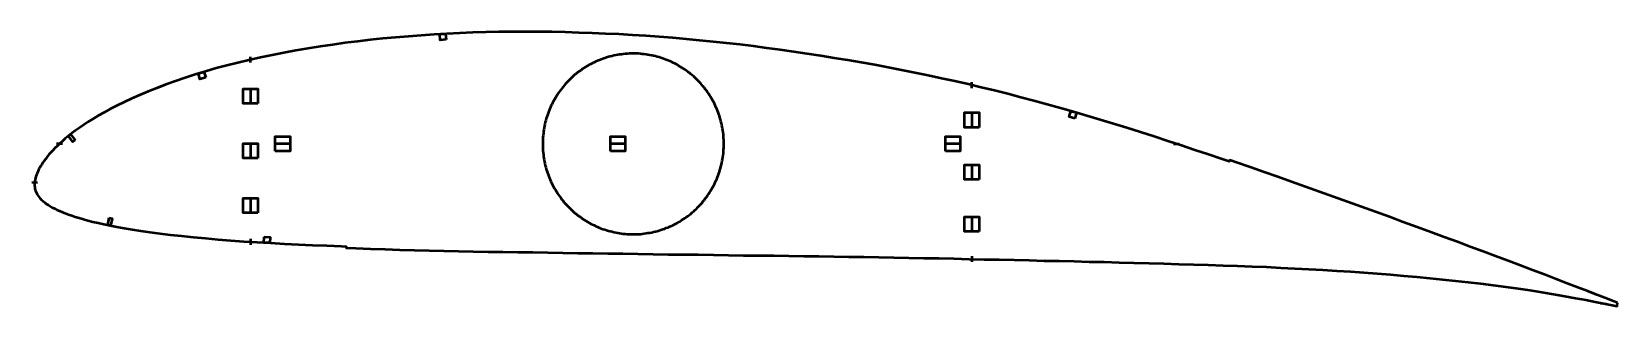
# Model space of a CAD drawing. Header units: metres. Extents: x -4 to 1074, y -10 to 176.
import ezdxf

# ---------------------------------------------------------------- set-up
doc = ezdxf.new("R2010")
doc.units = ezdxf.units.M
doc.layers.add('Layer', color=1, linetype='Continuous', lineweight=50)

msp = doc.modelspace()

# ---------------------------------------------------------------- linework, layer by layer
at = {"layer": 'Layer'}
for p, q in [((405, 161.4), (405, 161.9)), ((145, 155.2), (145, 159.2)), ((635, 137.9), (635, 141.9)), ((145, 137.9), (145, 126.9)), ((635, 121.7), (635, 110.7)), ((17.1, 100), (13.1, 100)), ((145, 100.8), (145, 89.8)), ((172.3, 100), (161.3, 100)), ((343.5, 100), (343, 100)), ((400, 100), (389, 100)), ((466.5, 100), (467, 100)), ((627.7, 100), (616.7, 100)), ((772, 100), (776, 100)), ((635, 86.3), (635, 75.3)), ((0.3, 73.5), (-3.7, 73.8)), ((145, 63.7), (145, 52.7)), ((635, 50.9), (635, 39.9)), ((145, 35.5), (145, 31.5)), ((405, 38.6), (405, 38.1)), ((635, 23.8), (635, 19.8)), ((684.7, 20.8), (688.7, 20.5)), ((999.3, 20.6), (999.1, 20.1)), ((994.7, 3.9), (994.6, 3.4)), ((1036.7, 6.4), (1036.5, 5.9)), ((1034.2, -2.3), (1034.1, -2.8)), ((1053.9, -5.9), (1053.8, -6.4)), ((1055.4, -0.8), (1055.2, -1.2)), ((1062.2, -8.2), (1066.2, -8.5))]:
    msp.add_line(p, q, dxfattribs=at)
for points in [[(1073.6, -7.9), (1070.3, -6.6), (1065.2, -4.6), (1059.6, -2.4), (1053.5, 0), (1046.8, 2.5), (1039.6, 5.3), (1032, 8.2), (1024.1, 11.2), (1015.9, 14.3), (1007.7, 17.4), (999.4, 20.5), (990.9, 23.7), (982.4, 26.9), (973.7, 30.2), (964.9, 33.4), (955.9, 36.7), (946.8, 40.1), (937.5, 43.5), (928.1, 46.9), (918.7, 50.4), (909.2, 53.8), (899.7, 57.3), (890.2, 60.7), (880.7, 64.1), (871.2, 67.5), (861.8, 70.9), (852.3, 74.3), (842.9, 77.6), (833.6, 80.9), (824.2, 84.2), (814.9, 87.4), (810.2, 89), (809.9, 88), (805.2, 89.6), (795.9, 92.7), (786.6, 95.8), (777.4, 98.9), (768.1, 101.9), (758.8, 104.9), (749.6, 107.9), (740.4, 110.8), (731.3, 113.6), (722.2, 116.4), (713.2, 119.1), (704.2, 121.7), (695.2, 124.3), (686.2, 126.8), (677.2, 129.3), (668.3, 131.6), (659.4, 133.9), (650.4, 136.2), (641.4, 138.3), (632.5, 140.5), (623.5, 142.5), (614.4, 144.5), (605.4, 146.4), (596.3, 148.3), (587.3, 150.1), (578.2, 151.9), (569.1, 153.6), (559.9, 155.2), (550.8, 156.8), (541.6, 158.3), (532.4, 159.8), (523.2, 161.2), (514.1, 162.6), (504.9, 163.9), (495.8, 165.1), (486.6, 166.3), (477.5, 167.4), (468.3, 168.4), (459.2, 169.4), (450.1, 170.3), (440.9, 171.2), (431.8, 171.9), (422.7, 172.7), (413.5, 173.3), (404.4, 173.9), (395.2, 174.4), (386.1, 174.8), (377, 175.2), (367.9, 175.5), (358.8, 175.8), (349.7, 176), (340.6, 176.1), (331.6, 176.1), (322.7, 176.1), (313.7, 176), (304.9, 175.9), (296.1, 175.6), (287.2, 175.2), (278.4, 174.8), (269.7, 174.3), (260.9, 173.7), (252.2, 173), (243.5, 172.3), (234.8, 171.5), (226.2, 170.6), (217.6, 169.6), (209.1, 168.5), (200.7, 167.3), (192.3, 166.1), (184, 164.8), (175.8, 163.3), (167.6, 161.8), (159.6, 160.3), (151.7, 158.6), (143.9, 156.9), (136.3, 155.1), (128.8, 153.2), (121.5, 151.3), (114.4, 149.2), (107.4, 147.1), (100.5, 144.9), (93.9, 142.6), (87.5, 140.3), (81.3, 137.9), (75.3, 135.5), (69.6, 133.1), (64.2, 130.7), (59.1, 128.4), (54.3, 126), (49.8, 123.7), (45.6, 121.4), (41.7, 119.2), (38.1, 117.1), (34.7, 115), (31.6, 113), (28.7, 111), (26, 109.1), (23.6, 107.2), (21.3, 105.4), (19.1, 103.6), (17.2, 101.9), (15.3, 100.3), (13.7, 98.7), (12.1, 97.1), (10.6, 95.6), (9.3, 94.1), (8, 92.7), (6.9, 91.3), (5.8, 89.9), (4.8, 88.6), (3.9, 87.3), (3.1, 86), (2.3, 84.8), (1.6, 83.6), (1, 82.3), (0.4, 81.1), (-0.1, 80), (-0.5, 78.9), (-0.9, 77.8), (-1.2, 76.7), (-1.4, 75.7), (-1.6, 74.6), (-1.7, 73.6), (-1.8, 72.6), (-1.8, 71.6), (-1.7, 70.6), (-1.5, 69.6), (-1.3, 68.6), (-0.9, 67.6), (-0.5, 66.7), (0, 65.7), (0.6, 64.7), (1.3, 63.8), (2.1, 62.8), (3, 61.9), (4, 61), (5.1, 60.2), (6.2, 59.3), (7.4, 58.5), (8.8, 57.7), (10.2, 56.9), (11.8, 56.1), (13.4, 55.3), (15.2, 54.5), (17.1, 53.7), (19.1, 52.9), (21.2, 52.1), (23.5, 51.3), (25.9, 50.5), (28.6, 49.7), (31.4, 48.8), (34.5, 48), (37.8, 47.1), (41.4, 46.3), (45.3, 45.4), (49.5, 44.5), (54.1, 43.6), (59.1, 42.7), (64.5, 41.8), (70.3, 40.9), (76.6, 40), (83.4, 39.2), (90.5, 38.3), (98.1, 37.5), (106.1, 36.7), (114.4, 35.9), (122.9, 35.1), (131.6, 34.4), (140.4, 33.8), (149.4, 33.2), (158.6, 32.7), (168, 32.2), (177.5, 31.7), (187.1, 31.3), (196.9, 30.9), (206.7, 30.5), (210, 30.4), (210, 29.4), (216.6, 29.1), (226.5, 28.8), (236.4, 28.4), (246.3, 28.1), (256.3, 27.9), (266.3, 27.6), (276.3, 27.4), (286.3, 27.2), (296.3, 27), (306.4, 26.8), (316.4, 26.6), (326.6, 26.5), (336.7, 26.4), (346.9, 26.2), (357.1, 26), (367.3, 25.9), (377.5, 25.8), (387.8, 25.6), (398, 25.5), (408.2, 25.3), (418.5, 25.2), (428.7, 25), (439, 24.9), (449.2, 24.8), (459.4, 24.6), (469.7, 24.5), (479.9, 24.3), (490.2, 24.2), (500.4, 24.1), (510.7, 23.9), (520.9, 23.8), (531.1, 23.7), (541.3, 23.5), (551.5, 23.4), (561.7, 23.2), (571.9, 23.1), (582.1, 22.9), (592.3, 22.7), (602.5, 22.5), (612.7, 22.3), (622.8, 22.1), (633.1, 21.8), (643.3, 21.6), (653.5, 21.4), (663.7, 21.2), (673.9, 21), (684.2, 20.7), (694.4, 20.5), (704.6, 20.3), (714.8, 20), (725, 19.8), (735.1, 19.5), (745.2, 19.3), (755.4, 19), (765.5, 18.7), (775.7, 18.4), (785.7, 18.1), (795.7, 17.8), (805.7, 17.5), (815.6, 17.1), (825.4, 16.8), (835.2, 16.4), (844.9, 15.9), (854.5, 15.4), (864, 14.9), (873.6, 14.4), (883, 13.8), (892.3, 13.3), (901.4, 12.6), (910.5, 11.9), (919.5, 11.2), (928.5, 10.4), (937.3, 9.7), (946.1, 8.8), (954.9, 7.9), (963.6, 7.1), (972.2, 6.2), (980.7, 5.2), (989.3, 4.1), (997.8, 3), (1006.1, 1.9), (1014.2, 0.6), (1022.3, -0.7), (1030.2, -2.1), (1037.9, -3.4), (1045.2, -4.7), (1052.1, -6), (1058.5, -7.3), (1064.5, -8.4), (1070.1, -9.5), (1073.5, -10.3)], [(466.5, 100), (466.5, 101.3), (466.5, 102.6), (466.4, 103.9), (466.3, 105.2), (466.2, 106.4), (466.1, 107.7), (465.9, 109), (465.7, 110.3), (465.4, 111.5), (465.2, 112.8), (464.9, 114.1), (464.6, 115.3), (464.3, 116.6), (463.9, 117.8), (463.5, 119), (463.1, 120.2), (462.7, 121.5), (462.2, 122.7), (461.7, 123.9), (461.2, 125), (460.7, 126.2), (460.1, 127.4), (459.5, 128.5), (458.9, 129.6), (458.2, 130.8), (457.6, 131.9), (456.9, 133), (456.2, 134.1), (455.5, 135.1), (454.7, 136.2), (453.9, 137.2), (453.1, 138.2), (452.3, 139.2), (451.5, 140.2), (450.6, 141.2), (449.8, 142.1), (448.9, 143), (447.9, 144), (447, 144.8), (446.1, 145.7), (445.1, 146.6), (444.1, 147.4), (443.1, 148.2), (442.1, 149), (441, 149.8), (440, 150.5), (438.9, 151.2), (437.8, 151.9), (436.7, 152.6), (435.6, 153.2), (434.5, 153.9), (433.3, 154.5), (432.2, 155.1), (431, 155.6), (429.8, 156.1), (428.6, 156.7), (427.4, 157.1), (426.2, 157.6), (425, 158), (423.8, 158.4), (422.5, 158.8), (421.3, 159.2), (420, 159.5), (418.8, 159.8), (417.5, 160.1), (416.3, 160.3), (415, 160.5), (413.7, 160.7), (412.4, 160.9), (411.1, 161), (409.8, 161.2), (408.6, 161.3), (407.3, 161.3), (406, 161.3), (404.7, 161.4), (403.4, 161.3), (402.1, 161.3), (400.8, 161.2), (399.5, 161.1), (398.2, 161), (396.9, 160.8), (395.7, 160.6), (394.4, 160.4), (393.1, 160.2), (391.8, 159.9), (390.6, 159.6), (389.3, 159.3), (388.1, 159), (386.8, 158.6), (385.6, 158.2), (384.4, 157.8), (383.2, 157.4), (382, 156.9), (380.8, 156.4), (379.6, 155.9), (378.4, 155.3), (377.3, 154.8), (376.1, 154.2), (375, 153.6), (373.9, 152.9), (372.7, 152.3), (371.7, 151.6), (370.6, 150.9), (369.5, 150.1), (368.5, 149.4), (367.4, 148.6), (366.4, 147.8), (365.4, 147), (364.4, 146.1), (363.5, 145.3), (362.5, 144.4), (361.6, 143.5), (360.7, 142.6), (359.8, 141.6), (358.9, 140.7), (358.1, 139.7), (357.3, 138.7), (356.5, 137.7), (355.7, 136.7), (354.9, 135.6), (354.2, 134.6), (353.4, 133.5), (352.8, 132.4), (352.1, 131.3), (351.4, 130.2), (350.8, 129.1), (350.2, 127.9), (349.6, 126.8), (349.1, 125.6), (348.5, 124.4), (348, 123.3), (347.6, 122.1), (347.1, 120.8), (346.7, 119.6), (346.3, 118.4), (345.9, 117.2), (345.6, 115.9), (345.2, 114.7), (344.9, 113.4), (344.7, 112.2), (344.4, 110.9), (344.2, 109.6), (344, 108.4), (343.9, 107.1), (343.7, 105.8), (343.6, 104.5), (343.5, 103.2), (343.5, 101.9), (343.5, 100.6), (343.5, 99.4), (343.5, 98.1), (343.5, 96.8), (343.6, 95.5), (343.7, 94.2), (343.9, 92.9), (344, 91.6), (344.2, 90.4), (344.4, 89.1), (344.7, 87.8), (344.9, 86.6), (345.2, 85.3), (345.6, 84.1), (345.9, 82.8), (346.3, 81.6), (346.7, 80.4), (347.1, 79.2), (347.6, 77.9), (348, 76.7), (348.5, 75.6), (349.1, 74.4), (349.6, 73.2), (350.2, 72.1), (350.8, 70.9), (351.4, 69.8), (352.1, 68.7), (352.8, 67.6), (353.4, 66.5), (354.2, 65.4), (354.9, 64.4), (355.7, 63.3), (356.5, 62.3), (357.3, 61.3), (358.1, 60.3), (358.9, 59.3), (359.8, 58.4), (360.7, 57.4), (361.6, 56.5), (362.5, 55.6), (363.5, 54.7), (364.4, 53.9), (365.4, 53), (366.4, 52.2), (367.4, 51.4), (368.5, 50.6), (369.5, 49.9), (370.6, 49.1), (371.7, 48.4), (372.7, 47.7), (373.9, 47.1), (375, 46.4), (376.1, 45.8), (377.3, 45.2), (378.4, 44.7), (379.6, 44.1), (380.8, 43.6), (382, 43.1), (383.2, 42.6), (384.4, 42.2), (385.6, 41.8), (386.8, 41.4), (388.1, 41), (389.3, 40.7), (390.6, 40.4), (391.8, 40.1), (393.1, 39.8), (394.4, 39.6), (395.7, 39.4), (396.9, 39.2), (398.2, 39), (399.5, 38.9), (400.8, 38.8), (402.1, 38.7), (403.4, 38.7), (404.7, 38.6), (406, 38.7), (407.3, 38.7), (408.6, 38.7), (409.8, 38.8), (411.1, 39), (412.4, 39.1), (413.7, 39.3), (415, 39.5), (416.3, 39.7), (417.5, 39.9), (418.8, 40.2), (420, 40.5), (421.3, 40.8), (422.5, 41.2), (423.8, 41.6), (425, 42), (426.2, 42.4), (427.4, 42.9), (428.6, 43.3), (429.8, 43.9), (431, 44.4), (432.2, 44.9), (433.3, 45.5), (434.5, 46.1), (435.6, 46.8), (436.7, 47.4), (437.8, 48.1), (438.9, 48.8), (440, 49.5), (441, 50.2), (442.1, 51), (443.1, 51.8), (444.1, 52.6), (445.1, 53.4), (446.1, 54.3), (447, 55.2), (447.9, 56), (448.9, 57), (449.8, 57.9), (450.6, 58.8), (451.5, 59.8), (452.3, 60.8), (453.1, 61.8), (453.9, 62.8), (454.7, 63.8), (455.5, 64.9), (456.2, 65.9), (456.9, 67), (457.6, 68.1), (458.2, 69.2), (458.9, 70.4), (459.5, 71.5), (460.1, 72.6), (460.7, 73.8), (461.2, 75), (461.7, 76.1), (462.2, 77.3), (462.7, 78.5), (463.1, 79.8), (463.5, 81), (463.9, 82.2), (464.3, 83.4), (464.6, 84.7), (464.9, 85.9), (465.2, 87.2), (465.4, 88.5), (465.7, 89.7), (465.9, 91), (466.1, 92.3), (466.2, 93.6), (466.3, 94.8), (466.4, 96.1), (466.5, 97.4), (466.5, 98.7), (466.5, 100)]]:
    msp.add_lwpolyline(points, close=True, dxfattribs=at)
for points in [[(277.8, 170.8), (273.8, 170.5), (273.5, 174.5), (277.5, 174.8), (277.8, 170.8)], [(114.5, 145.1), (110.6, 143.9), (109.5, 147.7), (113.3, 148.9), (114.5, 145.1)], [(150, 127.4), (140, 127.4), (140, 137.4), (150, 137.4), (150, 127.4)], [(640, 111.2), (630, 111.2), (630, 121.2), (640, 121.2), (640, 111.2)], [(705, 117.3), (701.2, 118.4), (702.3, 122.3), (706.2, 121.2), (705, 117.3)], [(25.8, 102.6), (24.3, 101.4), (21.2, 105.3), (22.7, 106.6), (25.8, 102.6)], [(150, 90.3), (140, 90.3), (140, 100.3), (150, 100.3), (150, 90.3)], [(161.8, 95), (161.8, 105), (171.8, 105), (171.8, 95), (161.8, 95)], [(389.5, 95), (389.5, 105), (399.5, 105), (399.5, 95), (389.5, 95)], [(617.2, 95), (617.2, 105), (627.2, 105), (627.2, 95), (617.2, 95)], [(640, 75.8), (630, 75.8), (630, 85.8), (640, 85.8), (640, 75.8)], [(150, 53.2), (140, 53.2), (140, 63.2), (150, 63.2), (150, 53.2)], [(48.9, 49.7), (50.9, 49.3), (49.9, 44.4), (47.9, 44.8), (48.9, 49.7)], [(640, 40.4), (630, 40.4), (630, 50.4), (640, 50.4), (640, 40.4)], [(154.3, 36.9), (158.3, 36.7), (158.1, 32.7), (154.1, 32.9), (154.3, 36.9)]]:
    msp.add_lwpolyline(points, dxfattribs=at)

doc.saveas('drawing.dxf')
